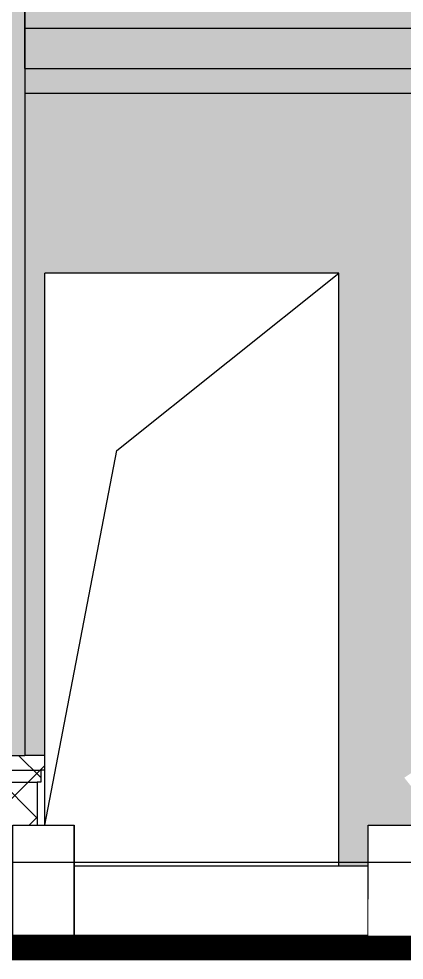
# Model space of a CAD drawing. Extents: x -12446 to 284554, y -295110 to 165007.
# Drawn here: x 13979 to 15551, y -262654 to -258817 of the extents above; entities that cross this region are included whole.
import ezdxf

# ---------------------------------------------------------------- set-up
doc = ezdxf.new("R2010")
doc.units = 0
doc.header["$LTSCALE"] = 1000
doc.linetypes.add('AX-14-E$0$DOTE', pattern=[2.4200000000000004, 2, -0.2, 0.02, -0.2])
doc.layers.get('0').update_dxf_attribs({"linetype": 'CONTINUOUS'})
for name, color, linetype in [('A-Anno-Note', 241, 'CONTINUOUS'), ('AX-14-comp-tc$0$AX-T-LMCZ-Z$1$AX-13-E01-E03$0$家具与填充', 251, 'CONTINUOUS'), ('AX-14-E$0$A-Detl-Thin', 131, 'CONTINUOUS'), ('AX-14-E$0$A-Strs', 151, 'CONTINUOUS')]:
    doc.layers.add(name, color=color, linetype=linetype)
doc.layers.add('AX-14-E$0$A-Grid', color=222, linetype='AX-14-E$0$DOTE', plot=False)

# ---------------------------------------------------------------- blocks, each defined once
blk = doc.blocks.new('AX-14-E$0$AGSSHDSHDHDHD')
at = {"layer": 'AX-14-E$0$A-Detl-Thin'}
for p, q in [((12050.00013295919, 100.0001289033098), (20650.00013281891, 100.0001289033098)), ((12050.00013295919, 0.0001289033098146319), (20650.00013281891, 0.0001289033098146319))]:
    blk.add_line(p, q, dxfattribs=at)
blk.add_lwpolyline([(12050.00013295919, 100.0001289032516), (12050.00013295919, 3050.000128903252)], dxfattribs=at)
blk = doc.blocks.new('AX-14-E$0$A$C78EB6178')
at = {"layer": 'AX-14-E$0$A-Detl-Thin'}
for p, q in [((12000.00032767246, 2700.001085211348), (12000.00032767246, 735.0010852116975)), ((13281.312063021, 2700.001085211348), (12081.2820645441, 2700.001085211348)), ((12081.28206454404, 449.9995664990856), (12081.28206454404, 2700.001085211348)), ((12375.7538943002, 1977.792050220538), (13281.312063021, 2700.001085211348)), ((13281.312063021, 285.0010852113483), (13281.312063021, 2700.001085211348)), ((12081.28206454404, 449.9995664990856), (12375.7538943002, 1977.792050220538)), ((9780.000327571295, 735.0010852116975), (12000.00032767246, 735.0010852116975)), ((12080.00032767246, 735.0010852116975), (12000.00032767246, 735.0010852116975)), ((12081.28092025092, 449.9995664990856), (12081.28092025092, 724.6564175985986)), ((9780.000327571179, 675.0010852116975), (12065.00032767234, 675.0010852116975)), ((9765.000327571179, 625.0010852119303), (12050.00032767234, 625.0010852119303)), ((11950.98518772464, 449.9995664990856), (12200.98518772511, 449.9995664990856)), ((12200.98518772511, 299.9995664990856), (12200.98518772511, 449.9995664990856)), ((13400.987519202, 449.9995664990856), (13530.06356432236, 450.0003506165813)), ((13400.987519202, 299.9995664990856), (13400.987519202, 449.9995664990856)), ((12200.98518772511, -0.0004335009725764394, -4.764533683575232e-09), (12200.98518772511, 299.9995664990856)), ((12065.00032767234, 0.001273733796551824), (12000.00377579452, -0.0004335009143687785)), ((34751.28397460829, -0.0004335009143687785), (-1286.962460828014, -0.0004335009143687785)), ((12001.28397468018, -0.0004335009143687785), (9700.00377569336, -0.0004335009143687785))]:
    blk.add_line(p, q, dxfattribs=at)
for points in [[(12080.00032767246, 735.0010852116975), (12080.00032767234, 675.0010852116975), (12065.00032767234, 675.0010852119303), (12065.00032767234, 625.0010852119303), (12050.00032767234, 625.0010852119303), (12050.00032767234, 449.9995664990856)], [(13650.987519202, 150.0010852113483), (13650.987519202, 0.001085211348254234), (13400.987519202, 0.001085211348254234), (13400.987519202, 450.0010852113483), (13579.99223586889, 450.0010852113483)], [(12200.98518772511, 285.0010852113483), (13400.987519202, 285.0010852113483)]]:
    blk.add_lwpolyline(points, dxfattribs=at)
blk.add_lwpolyline([(11950.98518772464, 449.9995664990856), (12200.98518772511, 449.9995664990856), (12200.98518772511, 0.001085211348254234), (11950.98518772464, 0.001085211348254234)], close=True, dxfattribs=at)
at = {"layer": 'AX-14-E$0$A-Strs', "color": 2}
blk.add_lwpolyline([(20936.28396964172, 0.001085211348254234), (12057.82304325298, 0.001085211348254234)], dxfattribs=at)
blk.add_wipeout([(13400.987519202, 148.49956649904152), (13650.987519202, 148.49956649904152), (13650.987519202, -0.00043350091436877847), (13400.987519202, -0.00043350091436877847)]).dxf.layer = 'AX-14-E$0$A-Detl-Thin'
blk = doc.blocks.new('AX-14-E$0$srjrewhretrhre')
at = {"color": 6}
blk.add_wipeout([(74336.15746039373, 138072.78059375333), (74336.15746039373, 137207.78059375318), (75926.14936859017, 137207.7805937532), (75926.14936859017, 137127.78059375333), (75946.14936859017, 137127.78059375333), (75946.14936859017, 137107.78059375333), (75961.14936859017, 137107.78059375333), (75961.14936859017, 137087.78059375333), (75976.14936859017, 137072.78059375333), (75976.14936859017, 137057.78059375333), (75986.14936859017, 137057.78059375333), (75986.14936859017, 136707.78059375333), (75956.36653167602, 136707.7805937533), (75949.00500575651, 136701.91699028332), (75946.39502308726, 136692.78059375338), (75948.91343806239, 136683.69062124976), (75956.14936858995, 136677.7805937535), (75956.14936858995, 136657.78059375333), (75966.89253723672, 136650.21297023832), (75971.14936859043, 136637.78059375333), (75971.14936859015, 136582.78059375333), (75986.14936859017, 136582.78059375333), (75986.14936859017, 136257.7805937532), (75996.14936859017, 136257.7805937532), (75996.14936859017, 136232.7805937532), (75986.14936859017, 136232.7805937532), (75986.14936859017, 136107.7805937532), (75996.14936859017, 136107.7805937532), (75996.14936859017, 136082.7805937532), (75986.14936859017, 136082.7805937532), (75986.14936859017, 135732.7805937532), (75996.14936859017, 135732.7805937532), (75996.14936859017, 135707.7805937532), (75986.14936859017, 135707.7805937532), (75986.14936859017, 135582.7805937532), (75996.14936859017, 135582.7805937532), (75996.14936859017, 135557.7805937532), (75986.14936859017, 135557.7805937532), (75986.14936859017, 135207.7805937532), (75996.14936859017, 135207.7805937532), (75996.14936859017, 135182.7805937532), (75986.14936859017, 135182.78059375318), (75986.14936859063, 135057.7805937532), (75996.1493685897, 135057.78059375286), (75996.14936859017, 135032.7805937532), (75986.14936859065, 135032.7805937532), (75986.14936859017, 134682.7805937532), (75996.14936859017, 134682.7805937532), (75996.14936859017, 134657.7805937532), (75986.14936859063, 134657.7805937532), (75986.14936859063, 134532.7805937532), (75996.14936859017, 134532.7805937532), (75996.14936859017, 134507.7805937532), (75986.14936859063, 134507.7805937532), (75986.14936859017, 134207.78059375333), (75976.14936859017, 134207.78059375336), (75970.40562701794, 134193.5243353252), (75956.14936858986, 134187.7805937538), (75956.14936859017, 134182.78059375333), (75942.00723296644, 134176.92272937705), (75936.14936859017, 134162.78059375333), (75942.00723296644, 134148.6384581296), (75956.14936859017, 134142.78059375333), (75956.1493685916, 134137.78059375333), (75971.09837498196, 134113.9747543896), (75962.06858667741, 134094.08080408134), (75941.14936858682, 134087.78059375376), (75936.14936859017, 134087.78059375333), (75936.14936859878, 134082.780593755), (75917.58014953164, 134074.28062588745), (75902.63854814909, 134051.5501458723), (75903.10084806968, 134027.72280747653), (75916.14936859508, 134007.78059374934), (75916.14936859017, 133407.78059375333), (76656.14936859017, 133407.78059375333), (76656.14936859017, 134007.78059375333), (76669.47614641604, 134045.280593753), (76659.24823763201, 134070.14859854258), (76636.14936859004, 134082.7805937527), (76636.14936859017, 134087.78059375333), (76631.14936859402, 134087.78059375368), (76610.23015050316, 134094.0808040813), (76601.2003621985, 134113.97475438984), (76616.14936858795, 134137.78059375333), (76616.14936858795, 134142.78059375333), (76630.2915042131, 134148.63845812881), (76636.14936859017, 134162.78059375333), (76630.29150421389, 134176.92272937705), (76616.14936859017, 134182.78059375333), (76616.14936859047, 134187.7805937538), (76601.89311016198, 134193.52433532558), (76596.14936859017, 134207.78059375408), (76586.14936859017, 134207.78059375408), (76586.14936859017, 134507.7805937532), (76576.14936859017, 134507.7805937532), (76576.14936859017, 134532.7805937532), (76586.14936859017, 134532.7805937532), (76586.14936859017, 134657.7805937532), (76576.14936859017, 134657.7805937532), (76576.14936859017, 134682.7805937532), (76586.14936859017, 134682.7805937532), (76586.14936859017, 135032.7805937532), (76576.14936859017, 135032.78059375338), (76576.14936859063, 135057.78059375286), (76586.14936859017, 135057.7805937532), (76586.14936859017, 135182.7805937532), (76576.14936859017, 135182.7805937532), (76576.14936859017, 135207.7805937532), (76586.14936859065, 135207.7805937532), (76586.14936859065, 135557.7805937532), (76576.14936859017, 135557.7805937532), (76576.14936859017, 135582.7805937532), (76586.14936859017, 135582.7805937532), (76586.14936859017, 135707.7805937532), (76576.14936859017, 135707.7805937532), (76576.14936859017, 135732.7805937532), (76586.14936859017, 135732.7805937532), (76586.14936859017, 136082.7805937532), (76576.14936859017, 136082.7805937532), (76576.14936859017, 136107.7805937532), (76586.14936859017, 136107.7805937532), (76586.14936859017, 136232.7805937532), (76576.14936859017, 136232.7805937532), (76576.14936859017, 136257.7805937532), (76586.14936859017, 136257.7805937532), (76586.14936859017, 136577.78059375333), (76786.14936859017, 136577.78059375333), (77136.14936859062, 136877.78059375333), (80536.02289517099, 136877.78059375333), (80886.02289517147, 136577.78059375333), (81086.02289517147, 136577.78059375333), (81086.02289517147, 136257.7805937532), (81096.02289517147, 136257.7805937532), (81096.02289517147, 136232.7805937532), (81086.02289517147, 136232.7805937532), (81086.022895171, 136107.7805937532), (81096.02289517147, 136107.7805937532), (81096.02289517147, 136082.7805937532), (81086.02289517147, 136082.7805937532), (81086.022895171, 135732.7805937532), (81096.02289517147, 135732.7805937532), (81096.02289517147, 135707.7805937532), (81086.02289517147, 135707.7805937532), (81086.02289517147, 135582.7805937532), (81096.02289517147, 135582.7805937532), (81096.02289517147, 135557.7805937532), (81086.02289517147, 135557.7805937532), (81086.02289517147, 135207.7805937532), (81096.02289517147, 135207.7805937532), (81096.02289517147, 135182.7805937532), (81086.02289517147, 135182.7805937532), (81086.02289517147, 135057.7805937532), (81096.022895171, 135057.78059375286), (81096.02289517147, 135032.78059375286), (81086.02289517147, 135032.78059375286), (81086.02289517147, 134682.7805937532), (81096.02289517147, 134682.7805937532), (81096.02289517147, 134657.7805937532), (81086.02289517147, 134657.7805937532), (81086.02289517147, 134532.7805937532), (81096.02289517147, 134532.7805937532), (81096.02289517147, 134507.7805937532), (81086.02289517147, 134507.7805937532), (81086.02289517147, 134207.78059375333), (81076.02658887957, 134207.39987152722), (81070.27915359965, 134193.5243353256), (81056.02289517148, 134187.7805937538), (81056.02289517147, 134182.78059375333), (81041.88075954774, 134176.92272937705), (81036.02289517147, 134162.78059375333), (81041.88075954774, 134148.6384581296), (81056.02289517147, 134142.78059375333), (81056.02289516592, 134137.78059375705), (81068.72853558275, 134124.6307188785), (81069.85726960398, 134106.3802814253), (81058.8688196685, 134091.76499915853), (81041.02289516761, 134087.78059375368), (81036.02289517147, 134087.78059375333), (81036.02289517799, 134082.78059375333), (81014.77722531601, 134071.98349746515), (81002.51207473082, 134051.5501458736), (81002.97437464996, 134027.7228074799), (81016.02289517237, 134007.78059375333), (81016.02289517237, 133407.78059375333), (81756.02289517147, 133407.78059375333), (81756.02289517147, 134007.7805937536), (81769.0714156929, 134027.72280747961), (81769.53371561252, 134051.5501458723), (81757.26856503001, 134071.983497463), (81736.02289517145, 134082.78059375333), (81736.02289517145, 134087.78059375333), (81731.02289517148, 134087.78059375333), (81713.17697067278, 134091.76499915947), (81702.18852073886, 134106.38028142505), (81703.3172547585, 134124.63071887472), (81716.02289517004, 134137.78059375333), (81716.02289517147, 134142.78059375333), (81730.1650307952, 134148.6384581296), (81736.02289517145, 134162.78059375333), (81730.1650307952, 134176.92272937705), (81716.02289517147, 134182.78059375333), (81716.02289514645, 134187.7805937533), (81701.76663673471, 134193.52433533416), (81696.02289517142, 134207.78059375295), (81686.02289517147, 134207.78059375292), (81686.022895171, 134507.7805937532), (81676.02289517145, 134507.7805937532), (81676.02289517145, 134532.7805937532), (81686.022895171, 134532.7805937532), (81686.02289517147, 134657.7805937532), (81676.02289517145, 134657.7805937532), (81676.02289517145, 134682.7805937532), (81686.02289517147, 134682.7805937532), (81686.022895171, 135032.7805937532), (81676.02289517145, 135032.78059375338), (81676.02289517145, 135057.7805937532), (81686.02289517099, 135057.78059375318), (81686.02289517147, 135182.7805937532), (81676.02289517145, 135182.7805937532), (81676.02289517145, 135207.7805937532), (81686.02289517147, 135207.7805937532), (81686.02289517147, 135557.7805937532), (81676.02289517145, 135557.7805937532), (81676.02289517145, 135582.7805937532), (81686.02289517147, 135582.7805937532), (81686.02289517147, 135707.7805937532), (81676.02289517145, 135707.7805937532), (81676.02289517145, 135732.7805937532), (81686.02289517147, 135732.7805937532), (81686.02289517147, 136082.7805937532), (81676.02289517145, 136082.7805937532), (81676.02289517145, 136107.7805937532), (81686.02289517147, 136107.7805937532), (81686.02289517147, 136232.7805937532), (81676.02289517145, 136232.7805937532), (81676.02289517145, 136257.7805937532), (81686.02289517147, 136257.7805937532), (81686.02289517147, 136582.78059375333), (81701.02289517145, 136582.78059375333), (81701.022895171, 136637.78059375333), (81705.27972652469, 136650.21297023803), (81716.022895171, 136657.78059375333), (81716.02289517147, 136677.78059375333), (81723.32511827593, 136683.78975377866), (81726.02255544928, 136692.85376498636), (81723.19418325079, 136701.87777613345), (81715.80573208556, 136707.7805937534), (81686.02289517147, 136707.78059375333), (81686.02289517147, 137057.78059375333), (81696.02289517147, 137057.78059375333), (81696.02289517147, 137072.78059375333), (81711.02289517147, 137087.78059375333), (81711.02289517147, 137107.78059375333), (81726.02289517147, 137107.78059375333), (81726.02289517147, 137127.78059375333), (81746.02289517147, 137127.78059375333), (81746.02289517147, 137207.7805937532), (83386.15394085794, 137207.78059375315), (83386.15394085794, 138072.78059375333)], dxfattribs=at).dxf.layer = 'AX-14-E$0$A-Detl-Thin'
at = {"layer": 'AX-14-E$0$A-Detl-Thin', "color": 6}
blk.add_lwpolyline([(74336.15746039373, 138072.7805937534), (74336.15746039373, 137107.7805937534), (75926.14936859017, 137107.7805937534)], dxfattribs=at)
blk = doc.blocks.new('AX-14-comp-tc')
at = {"layer": 'AX-14-comp-tc$0$AX-T-LMCZ-Z$1$AX-13-E01-E03$0$家具与填充'}
h = blk.add_hatch(dxfattribs=at)
h.set_pattern_fill('AR-SAND', color=256, scale=24)
h.set_pattern_definition([(37.50000000000001, (-86572.63727747524, -326606.2126952698), (-1.92003755518086, 58.72958847952108), [0, -46.3296, 0, -51.816, 0, -49.53]), (7.499999999999999, (-86572.63727747524, -326606.2126952698), (53.94279397656031, 86.0190120682025), [0, -24.9936, 0, -41.7576, 0, -16.002]), (327.5, (-86610.12767747525, -326606.2126952698), (94.91908442897494, 0.172462161425484), [0, -15.24, 0, -54.864, 0, -71.628]), (317.5, (-86610.12767747525, -326606.2126952698), (91.62677429667568, 26.75151879086595), [0, -7.62, 0, -35.9664, 0, -41.148])])
h.paths.add_polyline_path([(8478.702790445503, -253742.0665604888), (8477.44201020393, -253912.0664102146), (8514.69657850251, -253988.2368576273), (8527.442184651125, -254071.7538557), (8527.44201020393, -254442.0664102142), (8577.44200928029, -254442.0664102142), (8577.44200928029, -254592.0664102142), (8652.391094617633, -254592.0664102153), (8652.391068423487, -255491.8819860087), (1002.391094686551, -255491.8819860087), (1002.391094686551, -255591.8819860086), (1022.391094686551, -255591.8819860086), (1022.391094686551, -255691.8819740865), (1072.391109687829, -255691.8819740865), (1222.391094686551, -256321.8819860086), (1272.391094686551, -256321.8819860086), (1272.391094686551, -256591.8819859418), (1252.391080968169, -256591.8819859414), (1252.391080968169, -256691.88198594), (6902.391072859842, -256691.88198594), (6902.391072859842, -256646.8812060526), (8252.541649787774, -256646.8812060526), (8252.387571967527, -268242.0665604891), (8851.970065954694, -268241.8804672961), (8851.970065954694, -266536.8804672965), (10050.68638493499, -266536.8804672965), (10050.68638493499, -268686.8804672965), (10151.10741875076, -268686.8804672965), (10151.10741875076, -266536.8804672965), (11352.39109977041, -266536.8804672965), (11352.39109977041, -268241.8804672961), (13852.39109482043, -268241.8804672961), (13852.39682763381, -256691.8822025585), (22902.39105995675, -256691.8822025519), (22926.11310842487, -266276.8819860087), (22900.94450187806, -266276.8819860084), (22901.26328666282, -268241.8804672958), (25152.38705283971, -268241.8804672961), (25152.38699696408, -256691.8825560538), (28052.39103885586, -256691.8825560538), (28052.75779278678, -256646.8819760467), (29952.39109509517, -256646.8819959717), (29952.39109509517, -256689.2827172552), (35452.39112271331, -256689.2800792456), (35452.39107599747, -256591.8819800339), (35402.39108326597, -256591.8819800338), (35402.39107245006, -256321.8819698274), (35452.39108006409, -256321.8819711794), (35602.39105912283, -255691.8819711794), (35652.39108166503, -255691.8819711795), (35652.39212232488, -255591.8814656923), (35702.39106792616, -255591.8819860087), (35702.39106792616, -255491.8819860087), (30302.39107866501, -255491.8819860087), (28046.93755201725, -255491.8819860087), (28046.9219124034, -254592.0664104595), (28121.92867581741, -254592.0664104595), (28121.92867581741, -254442.0664102142), (28171.92867489377, -254442.0664102142), (28171.92850044681, -254071.7538557), (28184.67410659519, -253988.2368576273), (28221.92867489377, -253912.0664102146), (28221.92867489377, -253742.0664102147), (27271.92867486304, -253742.0664102147), (18810.9233292405, -253741.8819860087), (18759.22901397021, -254121.8818337927), (17940.13815930797, -254121.8818337927), (17888.66652220706, -253743.518871419)])
h.paths.add_polyline_path([(1852.394621507585, -255691.8819740865), (3101.094290623063, -255691.8819740865), (3302.387411180738, -256591.8807588942), (1852.394621507585, -256591.8807588942)], flags=16)
h.paths.add_polyline_path([(4102.39109475803, -255691.8819312666), (5602.391099751781, -255691.8819312666), (5602.391099751781, -256591.8819859417), (4102.39109475803, -256591.8819859417)], flags=16)
h.paths.add_polyline_path([(9602.391094818566, -254911.8810260835), (10602.39058339488, -254911.8810260835), (10602.39058339488, -255491.8819860087), (9602.391094818566, -255491.8819860087)], flags=16)
h.paths.add_polyline_path([(9602.38542753979, -257761.8801072679), (10602.38515902622, -257761.8801072679), (10602.39114985833, -256691.8822025552), (9602.39141837167, -256691.8822025552)], flags=16)
h.paths.add_polyline_path([(9602.38542753979, -257761.8801072679), (10602.38503757105, -257761.8801072679), (10602.38503757105, -259361.8810671931), (9602.38542753979, -259361.8810671931)], flags=16)
h.paths.add_polyline_path([(10602.38503757105, -260711.8801072679), (9602.391094818799, -260711.8801072679), (9602.391094818799, -262311.8810671931), (10602.38503757105, -262311.8810671931)], flags=16)
h.paths.add_polyline_path([(9602.391094818799, -262311.8810671931), (10602.3910948188, -262311.8810671931), (10602.39373987479, -263586.8810671966), (9602.393739874795, -263586.8810671966)], flags=16)
h.paths.add_polyline_path([(9602.396640642633, -263586.8810671966), (10602.39083910672, -263586.8810671966), (10602.39083910672, -265186.8820271218), (9602.396640642633, -265186.8820271218)], flags=16)
h.paths.add_polyline_path([(8652.391094617633, -266136.8820651444), (11552.39109471915, -266136.8820651444), (11552.39109471915, -266236.8820651444), (8652.391094617633, -266236.8820651444)], flags=16)
h.paths.add_polyline_path([(26102.39160615517, -254911.8810260835), (27102.39109473149, -254911.8810260835), (27102.39109473149, -255491.8819860087), (26102.39160615517, -255491.8819860087)], flags=16)
h.paths.add_polyline_path([(24302.22488917547, -266726.8819860087), (25002.55026139603, -266726.8819860087), (25000.9446581592, -268076.8804672961), (24301.2631303862, -268076.8804672961)], flags=16)
h.paths.add_polyline_path([(31998.27289866665, -255691.8819067876), (30498.2728936729, -255691.8819067876), (30498.2728936729, -256591.8819614627), (31998.27289866665, -256591.8819614627)], flags=16)
h.paths.add_polyline_path([(34152.39109967728, -256591.8819859417), (32805.23363442658, -256591.8819859417), (33002.39105843063, -255691.8819740865), (34152.39109967728, -255691.8819740865)], flags=16)
h.paths.add_polyline_path([(9602.393739874795, -265186.8820271218), (10602.39373987479, -265186.8820271218), (10602.39093289184, -266136.8820171083), (9602.391256444942, -266136.8820171083)], flags=16)
edge = h.paths.add_edge_path(flags=17)
edge.add_line((9602.39125054804, -253742.0665604888), (9602.391094818566, -254911.6941790598))
edge.add_line((9602.391094818566, -254911.6941790598), (10602.39109481857, -254911.6941790598))
edge.add_line((10602.39109481857, -254911.6941790598), (10602.39669568217, -253742.0665604888))
edge.add_line((10602.39669568217, -253742.0665604888), (9602.396695682168, -253742.0665604888))
edge.add_line((9602.391094818799, -259361.8810671931), (10602.39114985833, -259361.8810671931))
edge.add_line((10602.39114985833, -259361.8810671931), (10602.38532080277, -260711.8801072679))
edge.add_line((10602.38532080277, -260711.8801072679), (9602.385265763238, -260711.8801072679))
edge.add_line((9602.385265763238, -260711.8801072679), (9602.391094818799, -259391.8810671931))
edge.add_line((13852.39109482043, -253742.0665604888), (13852.39109482043, -255491.8819860087))
edge.add_line((13852.39109482043, -255491.8819860087), (22452.39109468003, -255491.8819860087))
edge.add_line((22452.39109468003, -255491.8819860087), (22452.39109468003, -253741.8819860087))
edge.add_line((22452.39109468003, -253741.8819860087), (18810.9233292405, -253741.8819860087))
edge.add_line((18810.9233292405, -253741.8819860087), (18759.22901397021, -254121.8818337927))
edge.add_line((18759.22901397021, -254121.8818337927), (17940.13815930797, -254121.8818337927))
edge.add_line((17940.13815930797, -254121.8818337927), (17888.66652220706, -253743.518871419))
edge.add_line((17888.66652220706, -253743.518871419), (13852.39109482037, -253741.8819860087))
edge.add_line((26102.38525540623, -253742.0665604888), (26102.39145909375, -254911.8810260835))
edge.add_line((26102.39145909375, -254911.8810260835), (27102.39175321659, -254911.8810260835))
edge.add_line((27102.39175321659, -254911.8810260835), (27102.38554952908, -253742.0665604888))
edge.add_line((27102.38554952908, -253742.0665604888), (26102.38554952908, -253742.0665604888))
h = blk.add_hatch(dxfattribs=at)
h.set_pattern_fill('AR-SAND', color=256, scale=24)
h.set_pattern_definition([(37.50000000000001, (-60485.05004659276, -415276.5949064445), (-1.92003755518086, 58.72958847952108), [0, -46.3296, 0, -51.816, 0, -49.53]), (7.499999999999999, (-60485.05004659276, -415276.5949064445), (53.94279397656031, 86.0190120682025), [0, -24.9936, 0, -41.7576, 0, -16.002]), (327.5, (-60522.54044659277, -415276.5949064445), (94.91908442897494, 0.172462161425484), [0, -15.24, 0, -54.864, 0, -71.628]), (317.5, (-60522.54044659277, -415276.5949064445), (91.62677429667568, 26.75151879086595), [0, -7.62, 0, -35.9664, 0, -41.148])])
edge = h.paths.add_edge_path()
edge.add_line((13851.10741380109, -268241.8804672961), (13931.10741380109, -268241.8804672962))
edge.add_line((13931.10741380109, -268241.8804672962), (13931.10741380109, -266276.8804672965))
edge.add_line((13931.10741380109, -266276.8804672965), (15132.41914914963, -266276.8804672965))
edge.add_line((15132.4191491494, -266276.8804672965), (15132.4191491494, -268691.8804672965))
edge.add_line((15132.4191491494, -268691.8804672965), (15252.09460533039, -268691.8804672965))
edge.add_line((15252.09460533057, -268691.8804672965), (15254.13262789078, -268526.8812142719))
edge.add_line((15254.13262789063, -268526.8812142719), (15432.11833327745, -268526.8819736281))
edge.add_line((15432.11833327748, -268526.881973628), (15430.08031071727, -268371.8819860087))
edge.add_line((15430.08031071741, -268371.8819860087), (15399.1395196615, -268333.1124338883))
edge.add_line((15399.13951966139, -268333.1124338883), (15432.53010293888, -268310.3819538746))
edge.add_line((15432.53010293884, -268310.3819538746), (15481.53343423689, -268280.6348005265))
edge.add_line((15481.53343423708, -268280.6348005266), (15464.02825418569, -268238.9530538206))
edge.add_line((15464.02825418553, -268238.9530538206), (15436.84630726179, -268221.8819860087))
edge.add_line((15436.8463072618, -268221.8819860087), (15442.36345149107, -268201.8819860087))
edge.add_line((15442.36345149107, -268201.8819860087), (15501.09932199739, -268176.8819860087))
edge.add_line((15501.09932199745, -268176.8819860087), (15501.09932199745, -265801.8819860087))
edge.add_line((15501.09932199745, -265801.8819860087), (15487.74210600452, -265801.8819860087))
edge.add_line((15487.74210600457, -265801.8819860087), (15468.63548502391, -265740.6657977508))
edge.add_line((15468.63548502391, -265740.6657977508), (15471.09932199752, -265726.881986009))
edge.add_line((15471.09932199745, -265726.881986009), (15471.09932199698, -265709.1571354914))
edge.add_line((15471.09932199698, -265709.1571354914), (15450.74632435417, -265693.8192204804))
edge.add_line((15450.74632435404, -265693.8192204804), (15460.85245120573, -265676.8819860088))
edge.add_line((15460.85245120591, -265676.8819860088), (15485.71342399884, -265676.8819860087))
edge.add_line((15485.71342399875, -265676.8819860087), (15485.71342399875, -265176.8823276899))
edge.add_line((15485.71342399875, -265176.88232769), (13851.10852843226, -265176.8816443278))
edge.add_line((13851.10852843239, -265176.8816443278), (13851.10741380107, -268241.8804672961))
edge.add_line((13851.10741380109, -268241.8804672961), (13931.10741380109, -268241.8804672961))
h = blk.add_hatch(dxfattribs=at)
h.set_pattern_fill('ANSI37', color=256, scale=80)
h.set_pattern_definition([(45, (-60483.76636557342, -415276.5949064445), (-89.80256121069152, 89.80256121069154), []), (135, (-60483.76636557342, -415276.5949064445), (-89.80256121069154, -89.80256121069152), [])])
h.paths.add_polyline_path([(1977.391104689654, -268241.8804672961), (71.10741369318566, -268241.8804673004), (71.10741369318566, -268301.8804672988), (86.10741369324387, -268301.8804672959), (86.10741369324387, -268351.8804672959), (101.1074136932439, -268351.8804672959), (101.1074136932439, -268770.5736360644), (86.10741369324387, -268830.5736360644), (86.10741369324387, -268976.880467296), (1952.391099042812, -268976.880467296), (1952.391099042812, -268821.883504721), (1902.391099043045, -268821.883504721), (1902.391099043045, -268721.883504721), (1852.391099043045, -268721.883504721), (1852.391099043045, -268631.8804672965), (1977.391104689654, -268631.8804672965)])
h.paths.add_polyline_path([(4178.674750468548, -268241.8804672961), (4178.674750468548, -268631.8804670504), (4053.674750468548, -268631.8804670504), (4053.674750468548, -268721.8804670504), (4102.394639783161, -268721.8804670504), (4103.674750468548, -268821.8835044749), (4153.674750468315, -268821.8835044749), (4153.674750468315, -268976.8819860087), (3287.391099044908, -268976.8819860087), (3287.391099044908, -268830.5736360644), (3302.391100924782, -268770.5736285447), (3302.391100924782, -268351.8804672959), (3287.391099044908, -268351.8804672959), (3287.391099044908, -268301.8804662068), (3272.391099044908, -268301.8804662068), (3272.391104689654, -268241.8804672961)])
h.paths.add_polyline_path([(5528.674746063392, -268241.8804672961), (8851.970065954767, -268241.8804672961), (8851.970065954767, -268691.8804672965), (8652.387646495685, -268691.8804672965), (8652.38016049107, -268976.881985812), (5553.674746063392, -268976.8819857626), (5553.674746063392, -268821.8804670504), (5603.674746063392, -268821.8804670504), (5603.674746063392, -268721.8835044749), (5653.674746063392, -268721.8835044749), (5653.674746063392, -268631.8804670504), (5528.674746063392, -268631.8804670504)])
h.paths.add_polyline_path([(13931.10741380055, -268241.8804672956), (13931.10741380043, -268301.8804672954), (13916.10741380043, -268301.8804672961), (13916.10741380043, -268351.8804672959), (13901.10741380043, -268351.8804672959), (13901.10741380043, -268526.8819860087), (13802.09227385273, -268526.8819860087), (13802.09227385273, -268976.8819860087), (11552.3945428411, -268976.8819860087), (11552.3945428411, -268676.8819860087), (11352.39109977041, -268676.8819860087), (11352.39109977041, -268241.8804672961)])
h.paths.add_polyline_path([(30033.67474601007, -268241.8804672881), (30033.67474600914, -268301.8804672961), (30018.67474601007, -268301.8804672961), (30018.67474601007, -268351.8804672959), (30003.67474601007, -268351.8804672959), (30003.67474601007, -268770.5736360644), (30018.67474601007, -268830.5736360644), (30018.67474601007, -268976.880467296), (28053.67121736202, -268976.880467296), (28053.67121736208, -268691.8804672965), (27852.80517961711, -268691.8804672965), (27852.80517961711, -268241.9086066658)])
h.paths.add_polyline_path([(34127.39109403043, -268241.8804672961), (36832.39106003591, -268241.8804673014), (36832.39106003591, -268301.8804672963), (36817.39106003585, -268301.8819860081), (36817.39106003585, -268351.8819860079), (36802.39106003585, -268351.8804672959), (36802.39106003585, -268770.5736360644), (36817.38935082016, -268830.5736361044), (36817.39276925154, -268976.8804672561), (34152.39109967728, -268976.8804672161), (34152.39109967728, -268821.883504721), (34202.39109967728, -268821.883504721), (34202.39109967728, -268721.883504721), (34252.39109967728, -268721.883504721), (34252.39109967728, -268631.8804672965), (34127.39109403043, -268631.8804672965)])
blk = doc.blocks.new('AX-14-E')
at = {"layer": 'AX-14-E$0$A-Detl-Thin', "const_width": 100}
blk.add_lwpolyline([(-714.3520351273473, -262604.4103259706), (37749.73685369419, -262604.4103259706)], dxfattribs=at)
at = {"layer": 'AX-14-E$0$A-Grid'}
for p, q in [((-714.3520351273473, -262254.4103259706), (39369.13211807332, -262254.4103259706)), ((-714.3520351273473, -262554.4103259706), (39369.13211807332, -262554.4103259706))]:
    blk.add_line(p, q, dxfattribs=at)
blk.add_blockref('AX-14-E$0$AGSSHDSHDHDHD', (1953.944401756336, -259119.4104548739))
at = {"layer": 'AX-14-E$0$A-Detl-Thin'}
blk.add_line((14003.94453471553, -258594.4103259705), (14003.94453471553, -261819.4088072579), dxfattribs=at)
blk.add_blockref('AX-14-E$0$A$C78EB6178', (2003.944207043067, -262554.4098924696))
blk.add_blockref('AX-14-E$0$srjrewhretrhre', (-60332.21292567821, -395962.1909197239), dxfattribs=at)
blk.add_blockref('AX-14-comp-tc', (152.8371209149773, 6422.471660038165), dxfattribs=at)

msp = doc.modelspace()

# ---------------------------------------------------------------- block references
at = {"layer": 'A-Anno-Note'}
msp.add_blockref('AX-14-E', (0, 0), dxfattribs=at)

doc.saveas('drawing.dxf')
